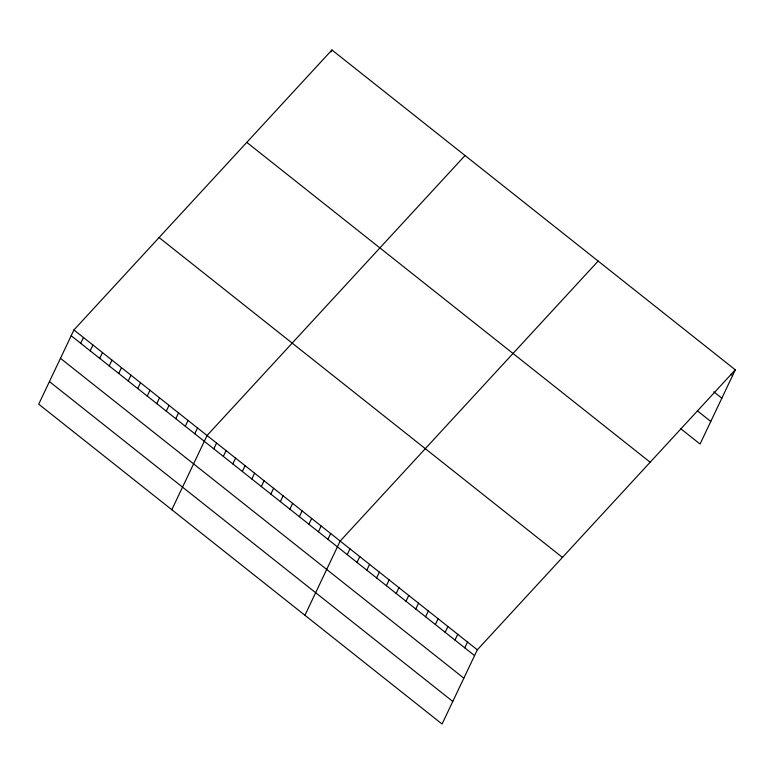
<?xml version="1.0" encoding="UTF-8"?>
<svg xmlns="http://www.w3.org/2000/svg" width="774" height="774" viewBox="0 0 774 774"><rect width="100%" height="100%" fill="white"/><g stroke="black" fill="none" stroke-linecap="round" stroke-linejoin="round"><path stroke-width="1.16" d="M73.936 329.956L38.7 404.173L442.07 724.029L477.316 649.812L735.3 369.827L331.93 49.971L73.936 329.956L477.316 649.812M80.699 343.288L83.447 337.493M90.21 350.825L92.957 345.04M99.711 358.372L102.468 352.576M109.221 365.909L111.969 360.113M118.732 373.445L121.479 367.65M128.242 380.982L130.99 375.197M137.743 388.529L140.5 382.733M147.254 396.065L150.001 390.27M156.764 403.602L159.512 397.817M331.011 51.897L331.93 49.971M166.275 411.139L169.022 405.353M175.775 418.686L178.533 412.89M185.286 426.222L188.034 420.427M194.796 433.759L197.544 427.974M171.809 509.727L207.055 435.51L465.039 155.516M213.808 448.843L216.565 443.047M223.318 456.379L226.066 450.594M232.829 463.916L235.577 458.131M242.339 471.463L245.087 465.667M251.84 479L254.598 473.204M261.351 486.536L264.098 480.751M270.861 494.083L273.609 488.288M280.372 501.62L283.12 495.824M289.873 509.157L292.63 503.361M299.383 516.693L302.131 510.908M308.894 524.24L311.641 518.445M318.404 531.777L321.152 525.981M327.905 539.314L330.662 533.528M304.927 615.282L340.163 541.065L598.157 261.07M347.216 554.619L349.964 548.834M357.007 562.388L359.755 556.603M366.808 570.157L369.556 564.372M376.599 577.926L379.347 572.131M386.4 585.695L389.148 579.9M396.191 593.465L398.939 587.669M405.992 601.234L408.74 595.438M415.783 609.003L418.531 603.207M425.584 616.772L428.332 610.976M435.375 624.531L438.132 618.745M445.176 632.3L447.923 626.514M454.967 640.069L457.724 634.283M464.768 647.838L467.515 642.052M735.3 369.827L700.064 444.044L680.462 428.506M730.772 374.21L732.552 375.613M713.812 391.838L721.832 398.194M697.422 410.868L710.784 421.462M246.79 142.368L650.16 462.223M159.076 237.56L562.446 557.415M71.189 335.752L474.559 655.607M60.469 358.333L463.839 678.188M49.42 381.592L452.79 701.457"/></g></svg>
